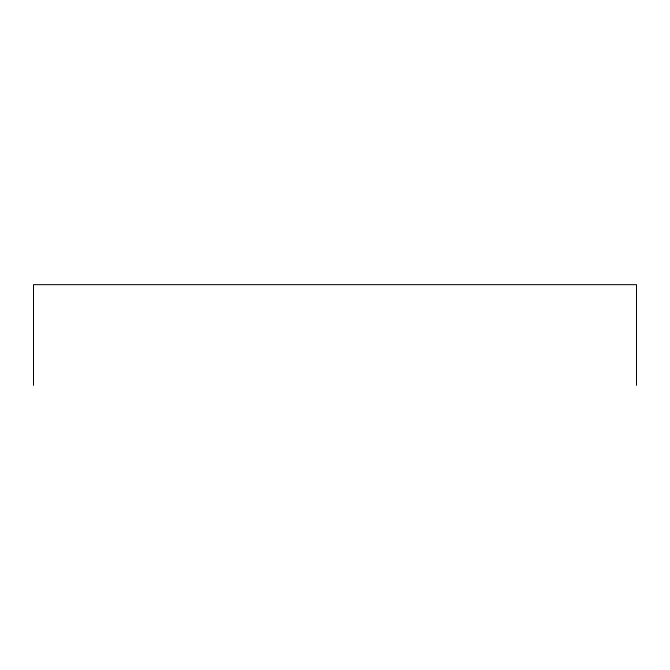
<?xml version="1.0" encoding="UTF-8"?>
<svg xmlns="http://www.w3.org/2000/svg" width="670" height="670" viewBox="0 0 670 670"><rect width="100%" height="100%" fill="white"/><g stroke="black" fill="none" stroke-linecap="round" stroke-linejoin="round"><path stroke-width="1" d="M636.5 385.342L636.5 284.658L33.5 284.658L33.5 385.342"/></g></svg>
